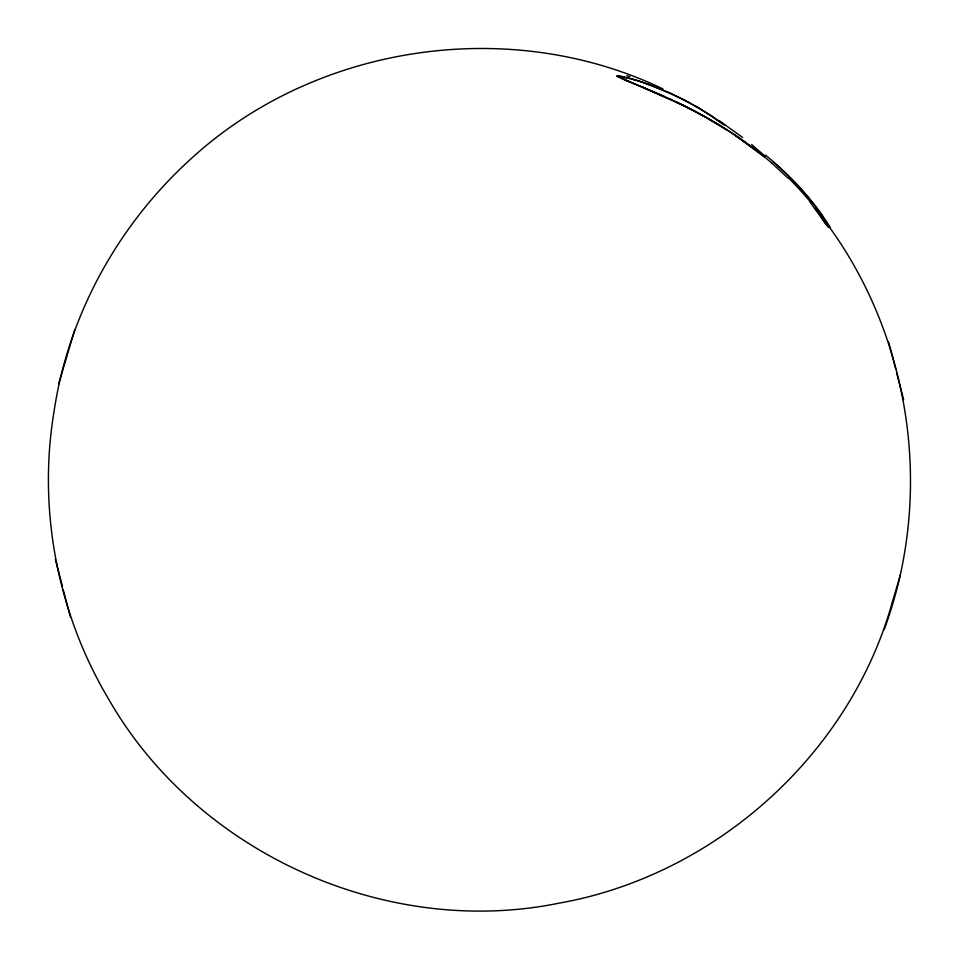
<?xml version="1.0" encoding="UTF-8"?>
<svg xmlns="http://www.w3.org/2000/svg" width="959" height="959" viewBox="0 0 959 959"><rect width="100%" height="100%" fill="white"/><g stroke="black" fill="none" stroke-linecap="round" stroke-linejoin="round"><path stroke-width="1.44" d="M662.945 88.911C510.62 15.692 317.381 43.898 192.351 157.576C119.3 223.195 68.545 313.893 54.088 411.255C37.509 509.804 57.672 614 108.966 699.686C196.919 852.971 386.141 938.669 559.361 903.102C714.599 875.495 849.374 755.332 892.014 603.247M884.174 629.548C936.308 489.03 909.755 324.861 815.126 208.499M58.619 383.924L66.842 356.376M66.986 355.753L74.826 329.452M892.158 602.624L900.381 575.076M630.411 78.602L617.392 76.205A4.447 0.695 19.5 0 0 618.123 76.9L625.736 80.34M620.077 76.229L617.416 76.145L627.138 80.904M621 76.372L621.971 76.564M631.442 78.878L639.233 81.191M632.52 79.177L633.587 79.489M634.81 79.849L635.913 80.172M639.078 81.143L641.451 81.899M641.319 81.863L643.669 82.63M643.561 82.594L652.504 85.759M645.886 83.385L650.31 84.955M652.48 85.747L684.486 99.868L711.686 115.895M628.037 81.263L630.83 82.378M634.187 83.733L626.671 80.712M633.587 83.493L637.004 84.86M636.332 84.596L639.809 85.998M639.066 85.699L670.185 99.077M641.799 86.801L664.263 96.38M642.854 87.137L645.443 88.288M669.945 98.957C699.926 112.766 728.684 129.405 754.973 149.412M675.58 101.606C710.056 117.969 742.841 138.168 771.827 163.078M727.306 130.208L705.021 116.89L683.659 105.658L616.709 75.953L623.47 76.744L639.221 81.095L670.317 93.011L699.195 108.019L722.93 124.047M734.81 135.111L764.299 156.844M711.686 115.895L724.572 125.221M719.01 120.486L742.662 137.521M751.676 144.557L765.222 156.317M771.396 162.778L787.914 177.978M810.151 202.265L828.588 227.571M888.549 341.848L895.718 369.071M896.521 372.548L903.642 399.639M55.358 559.361L62.479 586.452M63.282 589.929L70.451 617.152M788.322 177.799A356.376 237.245 11.5 0 1 810.547 202.157M773.469 162.251A346.99 232.27 11.1 0 1 822.846 216.602M820.964 217.07A342.591 226.264 12.2 0 1 826.562 225.257M626.73 75.809A142.076 54.459 33.8 0 1 629.967 76.624M765.486 155.106A345.899 231.742 11.1 0 1 830.53 227.858"/></g></svg>
